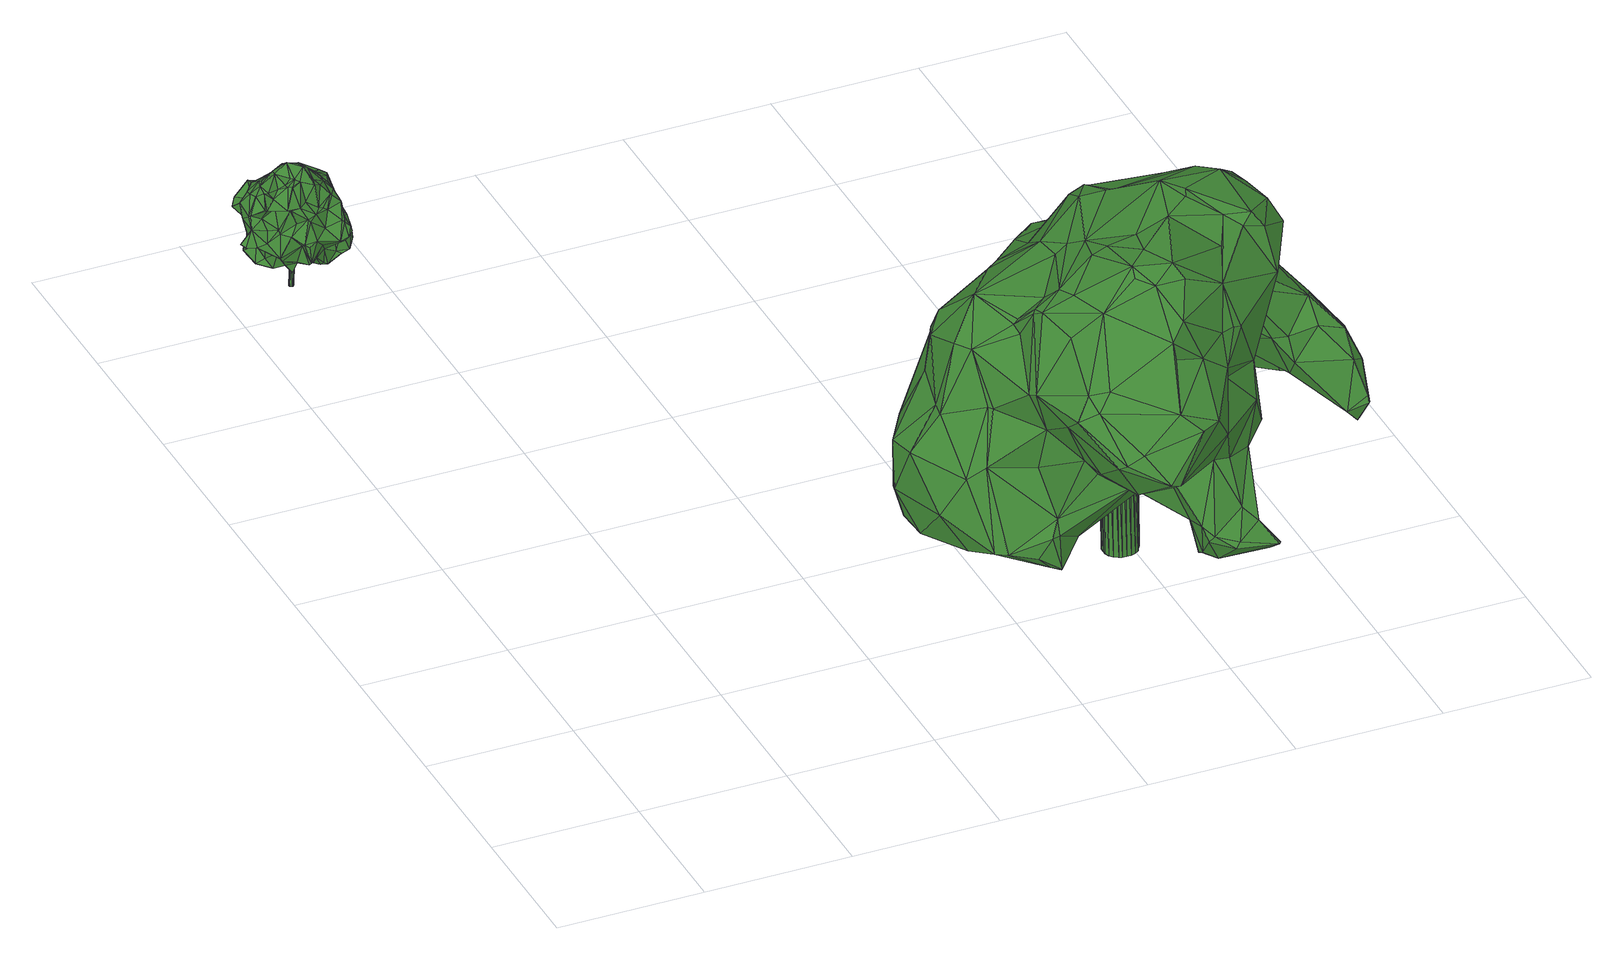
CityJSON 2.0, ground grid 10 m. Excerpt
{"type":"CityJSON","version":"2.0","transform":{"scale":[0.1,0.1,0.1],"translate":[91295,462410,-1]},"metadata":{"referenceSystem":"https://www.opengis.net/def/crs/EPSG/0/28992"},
"CityObjects":{
"tree1":{"type":"SolitaryVegetationObject","attributes":{"gtid":258,"crown_width_m":7.15,"crown_median_z":4.74,"trunk_H_m":4.72,"trunk_DBH_m":0.258,"trunk_radius_m":0.129,"trunk_base_height_m":0.02,"original_gtid":"263"},"geometry":[{"type":"Solid","lod":"3","boundaries":[[[[0,1,2]],[[3,4,5]],[[6,7,8]],[[6,8,9]],[[10,11,12]],[[13,14,15]],[[16,17,18]],[[19,20,21]],[[22,15,23]],[[24,25,26]],[[27,28,29]],[[30,11,31]],[[27,29,32]],[[33,34,35]],[[36,37,38]],[[39,40,41]],[[42,43,44]],[[45,46,47]],[[48,49,50]],[[51,52,53]],[[54,45,55]],[[12,11,30]],[[56,57,58]],[[9,8,36]],[[22,23,42]],[[3,5,59]],[[60,61,53]],[[62,63,64]],[[65,66,67]],[[68,69,70]],[[71,41,72]],[[73,74,55]],[[75,76,77]],[[78,79,80]],[[81,79,78]],[[82,32,29]],[[83,84,85]],[[86,87,88]],[[89,90,91]],[[92,91,90]],[[93,94,47]],[[47,55,45]],[[73,55,47]],[[95,96,9]],[[18,96,95]],[[97,98,99]],[[41,40,100]],[[0,101,1]],[[38,9,36]],[[102,103,104]],[[95,9,38]],[[105,21,106]],[[107,74,73]],[[108,109,32]],[[110,111,69]],[[11,10,31]],[[112,113,114]],[[32,82,115]],[[32,115,108]],[[116,44,101]],[[117,118,59]],[[119,48,103]],[[120,121,26]],[[122,38,37]],[[122,95,38]],[[17,123,124]],[[91,125,89]],[[59,5,117]],[[1,101,44]],[[43,1,44]],[[126,78,127]],[[128,129,79]],[[106,130,131]],[[12,30,132]],[[80,79,6]],[[129,6,79]],[[60,53,10]],[[60,10,12]],[[8,7,133]],[[111,35,134]],[[111,33,35]],[[42,23,43]],[[135,136,137]],[[135,137,54]],[[32,70,27]],[[132,138,12]],[[72,41,100]],[[36,104,37]],[[139,61,140]],[[10,53,52]],[[41,71,24]],[[130,106,34]],[[141,84,142]],[[105,143,144]],[[145,107,146]],[[145,146,147]],[[32,68,70]],[[128,22,42]],[[148,149,150]],[[151,149,148]],[[152,66,120]],[[88,87,153]],[[89,153,87]],[[32,109,68]],[[41,24,39]],[[120,26,25]],[[120,25,152]],[[93,154,94]],[[21,20,106]],[[155,147,156]],[[105,144,21]],[[97,130,34]],[[97,34,33]],[[157,134,113]],[[119,102,158]],[[103,122,104]],[[159,160,14]],[[159,14,161]],[[162,163,161]],[[164,4,125]],[[165,59,166]],[[167,71,168]],[[169,113,170]],[[146,107,94]],[[160,171,172]],[[47,107,73]],[[40,130,100]],[[169,19,136]],[[19,169,170]],[[113,134,35]],[[27,157,28]],[[173,174,90]],[[118,117,99]],[[2,175,149]],[[176,149,175]],[[176,175,2]],[[0,7,101]],[[101,7,116]],[[177,2,149]],[[0,2,177]],[[51,178,90]],[[106,131,143]],[[65,163,179]],[[5,180,181]],[[103,48,123]],[[4,153,89]],[[4,89,125]],[[128,79,81]],[[103,102,119]],[[170,113,182]],[[156,183,30]],[[2,77,176]],[[75,184,76]],[[126,137,185]],[[136,185,137]],[[39,131,40]],[[130,40,131]],[[17,124,46]],[[51,90,174]],[[127,96,54]],[[76,186,187]],[[130,97,100]],[[16,123,17]],[[16,103,123]],[[188,28,84]],[[162,131,39]],[[189,85,84]],[[37,104,122]],[[0,133,7]],[[107,145,83]],[[190,127,54]],[[127,78,80]],[[127,80,9]],[[6,9,80]],[[191,181,180]],[[167,168,152]],[[152,168,57]],[[81,78,19]],[[81,19,192]],[[65,179,66]],[[120,66,179]],[[149,193,194]],[[83,145,84]],[[19,21,192]],[[153,4,88]],[[75,77,184]],[[50,195,123]],[[92,196,91]],[[102,104,197]],[[102,197,177]],[[198,173,89]],[[129,199,6]],[[42,199,129]],[[50,123,48]],[[49,151,148]],[[49,148,200]],[[148,150,200]],[[121,120,179]],[[169,114,113]],[[201,132,202]],[[113,189,157]],[[22,128,203]],[[204,27,70]],[[204,70,157]],[[204,157,27]],[[67,66,205]],[[67,205,186]],[[76,187,196]],[[146,94,147]],[[94,154,147]],[[147,183,156]],[[112,189,113]],[[85,112,114]],[[85,114,83]],[[184,77,2]],[[184,2,1]],[[14,160,206]],[[139,178,61]],[[12,138,60]],[[167,152,25]],[[91,207,125]],[[187,207,91]],[[170,35,20]],[[70,69,111]],[[33,111,97]],[[96,18,17]],[[96,17,45]],[[72,97,99]],[[72,100,97]],[[71,99,117]],[[71,72,99]],[[176,196,208]],[[92,208,196]],[[133,209,210]],[[165,166,108]],[[162,143,131]],[[86,89,87]],[[202,132,183]],[[202,183,147]],[[4,3,211]],[[4,211,88]],[[127,9,96]],[[151,49,193]],[[107,83,74]],[[5,181,117]],[[165,108,115]],[[105,106,143]],[[160,67,186]],[[30,183,132]],[[106,20,35]],[[157,70,111]],[[4,180,5]],[[212,132,201]],[[213,180,4]],[[88,211,86]],[[106,35,34]],[[89,173,90]],[[107,47,94]],[[59,214,3]],[[165,214,59]],[[215,216,31]],[[163,162,121]],[[170,182,35]],[[117,181,71]],[[128,42,129]],[[118,99,98]],[[139,217,178]],[[45,54,96]],[[215,214,216]],[[28,157,189]],[[74,83,114]],[[39,121,162]],[[39,218,121]],[[45,17,46]],[[93,124,123]],[[212,200,139]],[[139,140,212]],[[172,43,23]],[[172,23,160]],[[76,196,77]],[[176,77,196]],[[191,180,57]],[[213,57,180]],[[91,196,187]],[[119,49,48]],[[122,103,16]],[[122,16,95]],[[141,219,188]],[[142,219,141]],[[51,61,178]],[[43,172,1]],[[184,1,172]],[[24,218,39]],[[26,218,24]],[[205,56,220]],[[181,168,71]],[[13,221,161]],[[200,195,49]],[[56,58,222]],[[56,222,207]],[[188,82,29]],[[62,203,63]],[[139,200,150]],[[223,210,224]],[[8,224,197]],[[216,214,165]],[[62,144,143]],[[133,223,8]],[[31,216,115]],[[165,115,216]],[[16,18,95]],[[189,112,85]],[[63,128,81]],[[6,199,7]],[[116,7,199]],[[149,194,177]],[[140,61,60]],[[115,225,31]],[[115,82,225]],[[30,225,82]],[[31,225,30]],[[74,114,135]],[[169,135,114]],[[136,135,169]],[[215,226,214]],[[31,226,215]],[[19,170,20]],[[28,188,29]],[[55,135,54]],[[55,74,135]],[[66,56,205]],[[132,212,138]],[[140,138,212]],[[60,138,140]],[[65,67,163]],[[92,227,208]],[[176,208,227]],[[53,61,51]],[[58,57,213]],[[36,8,197]],[[36,197,104]],[[3,214,226]],[[92,90,178]],[[47,124,93]],[[46,124,47]],[[66,57,56]],[[223,224,8]],[[212,201,200]],[[211,3,226]],[[201,202,154]],[[89,86,198]],[[198,86,211]],[[161,14,13]],[[44,116,199]],[[44,199,42]],[[24,71,167]],[[227,92,178]],[[50,49,195]],[[227,178,217]],[[197,209,177]],[[133,177,209]],[[186,171,160]],[[224,209,197]],[[164,125,222]],[[125,207,222]],[[62,64,144]],[[192,144,64]],[[93,200,201]],[[154,202,147]],[[190,54,137]],[[177,194,102]],[[76,171,186]],[[97,111,110]],[[201,154,93]],[[188,84,141]],[[26,121,218]],[[164,213,4]],[[222,213,164]],[[24,167,25]],[[15,203,13]],[[221,13,203]],[[145,142,84]],[[121,179,163]],[[162,221,143]],[[162,161,221]],[[109,166,98]],[[108,166,109]],[[189,84,28]],[[102,193,158]],[[118,98,166]],[[118,166,59]],[[98,110,109]],[[97,110,98]],[[68,109,69]],[[110,69,109]],[[181,191,168]],[[57,168,191]],[[174,173,198]],[[224,228,209]],[[210,209,228]],[[210,228,224]],[[163,67,159]],[[163,159,161]],[[157,111,134]],[[145,155,142]],[[15,206,23]],[[160,159,67]],[[174,52,51]],[[174,198,52]],[[198,10,52]],[[198,211,10]],[[149,176,227]],[[21,144,192]],[[93,195,200]],[[93,123,195]],[[223,133,210]],[[186,220,187]],[[205,220,186]],[[151,193,149]],[[58,213,222]],[[35,182,113]],[[23,206,160]],[[142,155,219]],[[219,155,156]],[[219,156,188]],[[30,82,156]],[[188,156,82]],[[15,14,206]],[[192,64,81]],[[193,49,158]],[[63,81,64]],[[66,152,57]],[[177,229,0]],[[139,230,217]],[[150,230,139]],[[207,220,56]],[[187,220,207]],[[184,171,76]],[[172,171,184]],[[102,194,193]],[[190,137,126]],[[190,126,127]],[[10,226,31]],[[211,226,10]],[[133,229,177]],[[133,0,229]],[[119,158,49]],[[150,149,230]],[[136,19,185]],[[126,185,78]],[[19,78,185]],[[155,145,147]],[[128,63,203]],[[15,22,203]],[[143,203,62]],[[221,203,143]],[[230,227,217]],[[230,149,227]],[[231,232,233]],[[231,233,234]],[[234,233,235]],[[234,235,236]],[[233,232,237]],[[233,237,235]],[[235,237,238]],[[235,238,236]],[[237,232,239]],[[237,239,238]],[[238,239,240]],[[238,240,236]],[[239,232,241]],[[239,241,240]],[[240,241,242]],[[240,242,236]],[[241,232,243]],[[241,243,242]],[[242,243,244]],[[242,244,236]],[[243,232,245]],[[243,245,244]],[[245,232,246]],[[245,246,244]],[[244,246,247]],[[244,247,236]],[[247,246,248]],[[247,248,236]],[[246,232,231]],[[246,231,248]],[[248,231,234]],[[248,234,236]]]]}]},
"tree2":{"type":"SolitaryVegetationObject","attributes":{"gtid":106,"crown_width_m":27.85,"crown_median_z":12.54,"trunk_H_m":12.82,"trunk_DBH_m":2.32,"trunk_radius_m":1.16,"trunk_base_height_m":-0.28,"original_gtid":"110"},"geometry":[{"type":"Solid","lod":"3","boundaries":[[[[249,250,251]],[[252,253,254]],[[255,256,257]],[[256,258,257]],[[259,260,261]],[[262,263,264]],[[265,266,267]],[[268,269,270]],[[269,271,270]],[[272,273,274]],[[275,276,277]],[[278,279,280]],[[281,282,283]],[[253,284,285]],[[286,287,285]],[[252,254,288]],[[289,290,291]],[[282,292,293]],[[294,258,256]],[[295,296,297]],[[298,299,300]],[[300,299,301]],[[302,303,304]],[[305,306,307]],[[308,309,310]],[[311,312,249]],[[313,314,315]],[[316,317,318]],[[319,320,321]],[[322,323,324]],[[272,263,325]],[[307,326,305]],[[327,328,329]],[[254,330,331]],[[332,333,334]],[[273,335,336]],[[305,328,306]],[[337,328,305]],[[287,249,285]],[[338,258,339]],[[294,339,258]],[[340,341,342]],[[300,343,344]],[[309,345,346]],[[346,345,347]],[[312,348,349]],[[350,351,352]],[[330,254,253]],[[290,353,354]],[[355,339,356]],[[357,356,294]],[[358,359,360]],[[260,361,362]],[[363,364,365]],[[366,367,368]],[[366,368,286]],[[369,338,339]],[[370,301,371]],[[335,372,336]],[[373,367,374]],[[339,294,356]],[[291,276,375]],[[376,377,378]],[[262,325,263]],[[369,379,262]],[[264,263,272]],[[356,292,355]],[[380,381,382]],[[383,273,325]],[[325,273,272]],[[316,384,385]],[[269,268,386]],[[387,388,350]],[[255,388,387]],[[389,390,380]],[[249,391,311]],[[317,392,393]],[[352,387,350]],[[394,395,396]],[[397,398,315]],[[399,400,401]],[[391,402,372]],[[253,285,249]],[[308,403,404]],[[289,353,290]],[[379,353,289]],[[340,342,405]],[[330,253,251]],[[406,407,265]],[[250,312,349]],[[281,354,353]],[[354,281,283]],[[292,281,355]],[[320,304,303]],[[277,408,304]],[[283,409,304]],[[290,277,291]],[[269,386,364]],[[410,411,412]],[[413,284,252]],[[252,288,414]],[[252,414,413]],[[390,415,380]],[[416,417,418]],[[302,304,409]],[[419,420,421]],[[422,420,419]],[[369,423,379]],[[424,425,383]],[[426,275,320]],[[406,427,417]],[[284,253,252]],[[428,359,358]],[[418,359,428]],[[388,255,257]],[[251,349,330]],[[250,349,251]],[[405,429,334]],[[405,422,429]],[[342,341,430]],[[371,431,432]],[[428,358,433]],[[434,395,394]],[[435,436,437]],[[380,299,381]],[[438,439,440]],[[313,441,314]],[[442,443,322]],[[432,261,444]],[[370,300,301]],[[445,279,278]],[[357,255,387]],[[357,294,256]],[[446,447,298]],[[277,320,275]],[[361,365,362]],[[361,400,399]],[[280,448,278]],[[449,376,324]],[[331,450,254]],[[288,254,450]],[[279,451,280]],[[452,451,279]],[[412,411,374]],[[273,336,274]],[[453,454,433]],[[368,367,373]],[[436,441,313]],[[436,435,441]],[[377,455,456]],[[319,426,320]],[[422,405,342]],[[260,259,457]],[[414,366,413]],[[434,394,327]],[[324,376,458]],[[266,459,267]],[[314,395,315]],[[396,395,460]],[[434,315,395]],[[461,460,395]],[[314,461,395]],[[286,284,413]],[[285,284,286]],[[462,463,464]],[[465,464,463]],[[406,265,466]],[[397,467,329]],[[461,439,468]],[[282,293,387]],[[352,282,387]],[[306,394,469]],[[306,469,470]],[[338,369,264]],[[332,334,402]],[[358,360,433]],[[453,433,360]],[[286,413,366]],[[329,467,327]],[[374,366,414]],[[265,267,412]],[[265,412,374]],[[439,461,471]],[[366,374,367]],[[280,458,472]],[[464,473,453]],[[401,474,475]],[[434,397,315]],[[434,467,397]],[[327,467,434]],[[265,407,266]],[[316,318,384]],[[430,337,326]],[[341,337,430]],[[326,337,305]],[[340,337,341]],[[361,457,400]],[[396,460,476]],[[279,445,477]],[[478,321,303]],[[441,462,479]],[[441,435,462]],[[278,382,445]],[[290,408,277]],[[354,283,408]],[[411,398,480]],[[354,408,290]],[[249,251,253]],[[481,439,471]],[[482,483,484]],[[485,486,268]],[[373,480,487]],[[329,487,480]],[[362,365,364]],[[363,365,361]],[[468,488,476]],[[343,308,310]],[[249,489,391]],[[454,418,428]],[[433,454,428]],[[269,364,363]],[[414,288,450]],[[399,450,331]],[[416,418,454]],[[329,480,397]],[[397,480,398]],[[364,386,268]],[[490,491,481]],[[301,299,492]],[[451,447,324]],[[319,478,493]],[[451,458,280]],[[308,343,403]],[[370,403,343]],[[363,494,269]],[[474,390,475]],[[495,403,370]],[[371,495,370]],[[432,495,371]],[[264,421,338]],[[314,471,461]],[[441,471,314]],[[317,496,318]],[[416,266,407]],[[497,498,401]],[[307,499,326]],[[500,456,501]],[[408,283,304]],[[362,486,261]],[[261,486,444]],[[453,416,454]],[[301,492,431]],[[478,303,302]],[[470,385,499]],[[470,499,307]],[[385,384,499]],[[430,326,483]],[[298,502,446]],[[476,394,396]],[[369,262,264]],[[461,468,460]],[[476,460,468]],[[447,503,298]],[[256,255,357]],[[406,417,407]],[[416,407,417]],[[324,458,451]],[[504,505,506]],[[502,505,504]],[[321,320,303]],[[387,293,357]],[[432,404,495]],[[356,293,292]],[[357,293,356]],[[344,343,310]],[[453,266,416]],[[459,266,453]],[[334,336,402]],[[507,269,494]],[[274,508,421]],[[276,275,504]],[[276,509,375]],[[287,489,249]],[[510,485,268]],[[511,510,268]],[[472,458,389]],[[481,471,490]],[[457,259,400]],[[308,510,309]],[[462,435,463]],[[401,512,513]],[[348,363,361]],[[370,343,300]],[[376,449,514]],[[376,514,377]],[[401,378,497]],[[498,497,515]],[[399,401,498]],[[426,516,275]],[[372,296,391]],[[517,345,309]],[[464,453,360]],[[518,464,360]],[[447,446,324]],[[476,488,469]],[[476,469,394]],[[412,267,459]],[[519,501,455]],[[519,455,449]],[[424,379,289]],[[398,520,315]],[[315,520,313]],[[490,471,441]],[[313,520,436]],[[439,481,440]],[[402,391,489]],[[513,512,390]],[[390,512,475]],[[438,440,521]],[[436,520,437]],[[257,258,482]],[[257,482,484]],[[380,415,299]],[[492,299,415]],[[297,296,335]],[[522,523,452]],[[464,518,524]],[[442,525,352]],[[417,427,518]],[[478,324,446]],[[431,371,301]],[[309,510,511]],[[309,511,517]],[[475,512,401]],[[390,389,458]],[[347,345,526]],[[348,361,349]],[[437,463,435]],[[272,274,421]],[[272,421,264]],[[306,328,327]],[[485,510,404]],[[302,322,324]],[[522,452,279]],[[277,276,291]],[[507,391,271]],[[527,346,509]],[[527,509,276]],[[482,528,529]],[[530,504,506]],[[276,504,530]],[[516,504,275]],[[291,425,289]],[[375,425,291]],[[410,464,465]],[[412,473,464]],[[453,473,459]],[[459,473,412]],[[516,426,319]],[[418,417,518]],[[282,281,292]],[[336,372,402]],[[322,443,323]],[[283,282,409]],[[317,316,488]],[[317,488,468]],[[388,257,350]],[[344,310,506]],[[286,531,333]],[[368,531,286]],[[516,319,493]],[[332,287,333]],[[286,333,287]],[[279,477,522]],[[506,505,344]],[[298,503,299]],[[385,488,316]],[[470,488,385]],[[373,487,368]],[[497,377,456]],[[447,452,523]],[[380,382,389]],[[513,390,458]],[[439,392,468]],[[317,468,392]],[[497,378,377]],[[438,392,439]],[[532,392,438]],[[449,324,323]],[[393,392,532]],[[500,515,456]],[[326,484,483]],[[533,513,458]],[[334,333,405]],[[429,336,334]],[[362,261,260]],[[278,389,382]],[[534,481,524]],[[515,427,466]],[[446,504,493]],[[448,472,389]],[[448,389,278]],[[307,306,470]],[[470,469,488]],[[432,444,486]],[[432,486,485]],[[326,499,484]],[[298,300,502]],[[484,499,384]],[[338,421,528]],[[535,492,474]],[[536,532,438]],[[536,438,501]],[[424,289,425]],[[412,464,410]],[[311,507,494]],[[302,324,478]],[[258,338,528]],[[528,482,258]],[[268,517,511]],[[513,378,401]],[[402,489,332]],[[287,332,489]],[[379,424,262]],[[325,262,424]],[[466,427,406]],[[484,537,257]],[[538,330,349]],[[518,539,418]],[[518,360,539]],[[440,534,521]],[[490,441,491]],[[441,479,491]],[[438,521,501]],[[481,534,440]],[[394,306,327]],[[510,308,404]],[[269,507,271]],[[449,393,532]],[[449,323,393]],[[374,414,540]],[[374,540,265]],[[405,531,541]],[[542,541,531]],[[542,405,541]],[[500,501,521]],[[474,415,390]],[[492,415,474]],[[405,333,531]],[[542,531,368]],[[487,340,542]],[[487,542,368]],[[498,515,466]],[[410,520,411]],[[410,437,520]],[[277,304,320]],[[319,321,478]],[[398,411,520]],[[477,445,381]],[[445,382,381]],[[523,522,447]],[[270,271,296]],[[325,424,383]],[[312,250,249]],[[451,452,447]],[[542,340,405]],[[342,430,420]],[[528,421,529]],[[448,280,472]],[[529,421,420]],[[342,420,422]],[[268,270,517]],[[449,532,536]],[[347,526,543]],[[543,526,273]],[[411,480,374]],[[374,480,373]],[[329,328,487]],[[340,487,328]],[[259,261,431]],[[261,432,431]],[[529,420,430]],[[534,500,521]],[[500,534,544]],[[544,534,427]],[[518,427,534]],[[500,544,427]],[[281,353,423]],[[273,545,297]],[[297,335,273]],[[273,526,545]],[[543,273,383]],[[375,543,425]],[[383,425,543]],[[543,346,347]],[[295,345,517]],[[430,483,482]],[[393,351,317]],[[496,317,351]],[[257,496,351]],[[257,351,350]],[[399,498,450]],[[466,265,540]],[[331,538,399]],[[414,450,540]],[[516,493,504]],[[493,478,446]],[[479,524,491]],[[515,500,427]],[[295,517,296]],[[309,527,310]],[[533,458,376]],[[260,457,361]],[[364,268,486]],[[364,486,362]],[[401,400,259]],[[535,401,259]],[[346,527,309]],[[535,474,401]],[[431,492,259]],[[535,259,492]],[[419,508,422]],[[421,508,419]],[[429,422,508]],[[429,508,336]],[[336,508,274]],[[538,349,361]],[[495,404,403]],[[432,485,404]],[[540,498,466]],[[450,498,540]],[[377,514,455]],[[449,455,514]],[[497,456,515]],[[456,455,501]],[[270,296,517]],[[399,538,361]],[[331,330,538]],[[391,296,271]],[[484,384,537]],[[318,537,384]],[[496,537,318]],[[446,546,504]],[[257,537,496]],[[502,504,546]],[[502,546,446]],[[311,391,507]],[[351,393,547]],[[351,547,352]],[[352,525,282]],[[418,539,359]],[[530,506,527]],[[449,536,519]],[[501,519,536]],[[359,539,360]],[[337,340,328]],[[482,529,430]],[[491,524,481]],[[462,524,479]],[[464,524,462]],[[534,524,518]],[[310,527,506]],[[522,503,447]],[[522,477,503]],[[381,299,503]],[[381,503,477]],[[533,378,513]],[[376,378,533]],[[410,465,437]],[[465,463,437]],[[344,505,300]],[[502,300,505]],[[282,525,409]],[[372,335,296]],[[355,423,339]],[[297,545,295]],[[339,423,369]],[[530,527,276]],[[543,375,509]],[[543,509,346]],[[295,526,345]],[[295,545,526]],[[281,423,355]],[[322,302,442]],[[352,443,442]],[[393,323,443]],[[547,393,443]],[[547,443,352]],[[302,409,525]],[[302,525,442]],[[379,423,353]],[[311,494,312]],[[363,312,494]],[[312,363,348]],[[548,549,550]],[[548,550,551]],[[551,550,552]],[[551,552,553]],[[550,549,554]],[[550,554,552]],[[552,554,555]],[[552,555,553]],[[554,549,556]],[[554,556,555]],[[555,556,557]],[[555,557,553]],[[556,549,558]],[[556,558,557]],[[557,558,559]],[[557,559,553]],[[558,549,560]],[[558,560,559]],[[559,560,561]],[[559,561,553]],[[560,549,562]],[[560,562,561]],[[561,562,563]],[[561,563,553]],[[562,549,564]],[[562,564,563]],[[563,564,565]],[[563,565,553]],[[564,549,566]],[[564,566,565]],[[565,566,567]],[[565,567,553]],[[566,549,568]],[[566,568,567]],[[567,568,569]],[[567,569,553]],[[568,549,570]],[[568,570,569]],[[569,570,571]],[[569,571,553]],[[570,549,572]],[[570,572,571]],[[571,572,573]],[[571,573,553]],[[572,549,574]],[[572,574,573]],[[573,574,575]],[[573,575,553]],[[574,549,576]],[[574,576,575]],[[575,576,577]],[[575,577,553]],[[576,549,578]],[[576,578,577]],[[577,578,579]],[[577,579,553]],[[578,549,580]],[[578,580,579]],[[579,580,581]],[[579,581,553]],[[580,549,582]],[[580,582,581]],[[581,582,583]],[[581,583,553]],[[582,549,584]],[[582,584,583]],[[583,584,585]],[[583,585,553]],[[584,549,586]],[[584,586,585]],[[585,586,587]],[[585,587,553]],[[586,549,588]],[[586,588,587]],[[587,588,589]],[[587,589,553]],[[588,549,590]],[[588,590,589]],[[589,590,591]],[[589,591,553]],[[590,549,592]],[[590,592,591]],[[591,592,593]],[[591,593,553]],[[592,549,594]],[[592,594,593]],[[593,594,595]],[[593,595,553]],[[594,549,596]],[[594,596,595]],[[595,596,597]],[[595,597,553]],[[596,549,548]],[[596,548,597]],[[597,548,551]],[[597,551,553]]]]}]},
"tree3":{"type":"SolitaryVegetationObject","attributes":{"gtid":342,"crown_width_m":4.35,"crown_median_z":1.57,"trunk_H_m":2.07,"trunk_DBH_m":0.0837,"trunk_radius_m":0.0418,"trunk_base_height_m":-0.5,"original_gtid":"348"},"geometry":[{"type":"MultiSurface","lod":"3","boundaries":[[[598,599,600]],[[601,602,603]],[[604,605,606]],[[604,606,607]],[[608,609,610]],[[611,603,612]],[[613,614,615]],[[616,617,618]],[[619,620,621]],[[612,622,623]],[[612,623,624]],[[625,626,627]],[[628,626,629]],[[630,631,618]],[[632,633,627]],[[634,603,602]],[[605,621,635]],[[636,637,607]],[[604,600,638]],[[632,627,629]],[[608,610,639]],[[621,640,641]],[[642,643,644]],[[642,609,608]],[[645,608,609]],[[638,600,637]],[[643,642,646]],[[638,647,604]],[[648,649,650]],[[651,599,652]],[[653,654,655]],[[630,656,631]],[[627,657,629]],[[627,658,657]],[[659,660,661]],[[662,612,663]],[[662,611,612]],[[664,665,666]],[[625,641,640]],[[667,668,630]],[[669,670,617]],[[671,672,613]],[[613,672,614]],[[612,603,622]],[[634,622,603]],[[626,629,627]],[[632,673,674]],[[675,676,635]],[[613,677,671]],[[601,678,679]],[[680,681,622]],[[647,598,604]],[[647,604,682]],[[683,648,650]],[[622,684,623]],[[610,644,663]],[[625,676,685]],[[608,686,671]],[[663,612,624]],[[687,684,681]],[[688,681,684]],[[688,684,687]],[[689,662,643]],[[689,643,657]],[[610,609,644]],[[636,682,690]],[[671,609,608]],[[624,623,691]],[[664,692,693]],[[648,694,649]],[[635,695,675]],[[642,608,639]],[[613,615,677]],[[677,645,686]],[[677,686,671]],[[630,656,696]],[[697,698,699]],[[700,681,685]],[[611,601,603]],[[666,665,633]],[[664,676,675]],[[664,666,676]],[[701,639,632]],[[672,671,686]],[[702,690,654]],[[619,605,647]],[[619,647,668]],[[685,681,680]],[[664,675,692]],[[635,697,605]],[[669,651,670]],[[677,615,614]],[[619,667,703]],[[659,631,660]],[[652,704,651]],[[606,698,655]],[[690,655,654]],[[690,599,704]],[[705,633,632]],[[673,632,646]],[[610,632,639]],[[650,703,620]],[[697,640,699]],[[694,706,649]],[[619,640,620]],[[665,664,705]],[[642,639,701]],[[642,701,674]],[[707,708,610]],[[696,709,649]],[[643,662,644]],[[622,634,680]],[[652,636,690]],[[664,641,705]],[[625,688,626]],[[632,674,701]],[[690,704,652]],[[641,695,621]],[[621,683,650]],[[635,621,695]],[[668,647,638]],[[625,666,641]],[[637,599,651]],[[636,599,637]],[[608,645,686]],[[645,672,686]],[[704,661,651]],[[670,651,661]],[[625,640,697]],[[667,656,598]],[[626,688,627]],[[697,699,605]],[[627,687,658]],[[673,642,674]],[[670,661,660]],[[617,660,618]],[[638,616,668]],[[616,618,668]],[[621,620,683]],[[621,650,620]],[[610,663,707]],[[710,685,676]],[[680,700,685]],[[605,699,606]],[[698,606,699]],[[604,607,600]],[[600,682,604]],[[600,604,598]],[[599,598,659]],[[599,659,661]],[[665,705,708]],[[670,660,617]],[[618,660,631]],[[641,666,705]],[[633,705,666]],[[668,667,619]],[[666,685,710]],[[658,662,689]],[[658,689,657]],[[685,688,625]],[[698,690,702]],[[699,690,698]],[[687,627,688]],[[642,644,609]],[[649,709,650]],[[703,650,709]],[[673,646,642]],[[635,676,625]],[[635,625,697]],[[658,678,662]],[[611,662,678]],[[611,678,601]],[[684,691,623]],[[632,610,708]],[[632,708,705]],[[698,702,655]],[[655,702,654]],[[685,681,688]],[[666,710,676]],[[637,616,638]],[[617,616,637]],[[633,688,627]],[[681,684,622]],[[683,703,648]],[[619,598,647]],[[604,647,605]],[[666,625,688]],[[627,688,625]],[[699,682,690]],[[619,605,699]],[[664,693,641]],[[695,641,693]],[[675,693,692]],[[695,693,675]],[[661,704,599]],[[665,708,663]],[[707,663,708]],[[666,688,685]],[[688,684,685]],[[685,684,681]],[[663,644,662]],[[663,624,633]],[[633,665,663]],[[629,657,646]],[[677,614,672]],[[619,703,620]],[[699,640,619]],[[658,691,678]],[[679,678,691]],[[679,691,658]],[[690,636,599]],[[620,640,621]],[[632,629,646]],[[631,656,668]],[[694,703,706]],[[706,703,667]],[[648,703,694]],[[668,656,630]],[[667,696,649]],[[649,706,667]],[[667,598,703]],[[667,703,656]],[[598,620,703]],[[598,619,620]],[[683,620,703]],[[619,621,605]],[[655,690,682]],[[688,633,711]],[[684,711,691]],[[633,691,711]],[[688,711,684]],[[699,605,682]],[[682,605,647]],[[677,672,645]],[[652,599,636]],[[700,602,687]],[[637,600,607]],[[667,630,696]],[[700,687,681]],[[643,646,657]],[[602,679,687]],[[658,687,679]],[[601,679,602]],[[670,617,637]],[[600,599,636]],[[600,636,682]],[[670,637,669]],[[651,669,637]],[[598,631,659]],[[656,631,598]],[[618,631,668]],[[680,634,700]],[[602,700,634]],[[656,703,709]],[[656,709,696]],[[671,686,609]],[[645,609,686]],[[624,712,633]],[[633,712,691]],[[624,691,712]],[[655,682,606]],[[607,682,636]],[[606,682,607]],[[713,714,715]],[[715,714,716]],[[715,716,717]],[[714,713,718]],[[714,718,716]],[[718,713,719]],[[718,719,716]],[[716,719,717]],[[719,713,717]],[[717,713,715]]]}]}
},
"vertices":[
[66,597,54],[62,594,56],[52,599,53],[12,631,64],[12,617,64],[13,624,69],[75,614,61],[72,599,58],[71,613,50],[80,619,47],[12,630,41],[16,639,36],[17,639,36],[55,610,90],[52,605,77],[61,608,83],[71,622,40],[72,631,37],[77,629,36],[65,639,72],[56,643,82],[66,636,83],[62,608,82],[58,605,74],[30,623,97],[28,613,92],[32,611,95],[37,661,59],[43,660,57],[31,662,51],[22,647,37],[19,638,47],[27,654,61],[45,652,81],[46,640,87],[51,649,80],[76,612,36],[76,613,36],[81,619,39],[39,625,102],[38,632,96],[31,629,95],[68,607,76],[65,599,68],[67,599,66],[70,642,41],[69,636,37],[58,643,36],[58,618,36],[54,615,36],[57,618,37],[25,614,34],[16,620,36],[19,622,37],[69,640,49],[66,650,46],[33,606,79],[20,612,79],[27,615,77],[13,638,71],[23,626,41],[25,619,39],[62,625,86],[66,623,82],[68,628,83],[36,609,93],[29,601,83],[38,602,82],[31,653,73],[31,653,74],[36,653,72],[23,629,86],[27,636,85],[64,654,45],[64,659,50],[40,592,58],[37,593,60],[41,591,47],[75,634,66],[71,621,70],[75,620,59],[71,625,74],[25,657,50],[53,650,48],[43,652,55],[54,648,59],[8,616,54],[6,613,55],[4,616,56],[13,611,54],[26,608,49],[24,601,49],[26,602,46],[52,634,38],[55,645,38],[78,625,37],[73,630,47],[37,642,85],[24,645,79],[26,638,84],[38,635,93],[68,595,57],[60,609,31],[63,616,36],[70,611,35],[57,632,86],[53,639,90],[57,654,43],[16,653,66],[25,653,76],[32,651,74],[42,654,77],[55,650,62],[57,655,67],[61,651,57],[22,648,57],[70,598,63],[18,634,79],[18,638,78],[59,616,35],[33,610,94],[40,615,95],[73,614,36],[60,624,42],[61,634,43],[18,607,58],[75,635,64],[75,631,55],[66,615,81],[68,616,69],[41,636,94],[49,631,95],[33,639,32],[65,611,55],[49,657,67],[66,647,56],[69,646,64],[72,638,64],[26,634,41],[36,616,44],[32,626,42],[37,652,56],[35,646,50],[54,627,93],[60,627,88],[45,651,42],[53,647,41],[43,652,35],[51,613,46],[50,604,41],[38,613,45],[50,608,35],[24,611,87],[6,612,55],[47,643,39],[38,649,39],[32,653,38],[48,660,66],[56,613,34],[44,607,82],[48,600,76],[50,607,93],[48,620,99],[42,611,95],[22,616,61],[11,645,65],[25,646,66],[26,624,83],[24,625,83],[64,651,67],[57,639,72],[44,599,72],[55,602,63],[21,616,51],[22,619,39],[46,602,51],[40,593,45],[56,606,45],[30,607,39],[36,609,94],[14,623,70],[20,629,79],[51,643,72],[34,651,37],[46,594,60],[71,640,66],[42,599,74],[31,599,64],[31,660,51],[47,659,64],[71,635,62],[22,620,74],[69,631,83],[55,609,32],[57,609,33],[54,623,41],[38,599,56],[67,612,37],[18,624,47],[70,607,65],[44,623,40],[43,635,38],[41,647,36],[62,620,85],[39,651,67],[33,604,80],[55,605,76],[26,605,64],[36,602,43],[55,608,43],[55,619,50],[13,624,53],[38,627,37],[20,620,68],[13,635,64],[18,632,61],[21,641,60],[34,605,34],[38,617,95],[30,648,49],[37,605,69],[53,616,91],[27,610,64],[70,616,50],[68,618,43],[24,642,49],[14,626,54],[36,602,42],[58,617,37],[60,606,57],[35,606,41],[44,625,10],[42,625,10],[44,626,10],[45,626,57],[45,627,57],[44,626,57],[43,626,10],[44,627,57],[42,626,10],[43,627,57],[41,626,10],[43,626,57],[41,625,10],[43,625,57],[42,624,10],[43,624,10],[44,625,57],[45,625,57],
[416,143,276],[425,124,273],[428,131,274],[478,152,254],[459,148,270],[480,123,258],[308,226,55],[298,229,55],[324,239,78],[312,238,94],[420,48,193],[418,52,217],[401,43,208],[276,186,147],[285,197,170],[293,213,159],[516,142,165],[534,126,146],[521,146,161],[348,75,236],[369,79,263],[339,100,237],[358,115,253],[290,196,182],[301,167,208],[324,198,202],[286,80,71],[281,103,123],[279,86,70],[440,14,78],[405,28,68],[439,27,68],[250,159,63],[283,179,52],[258,137,59],[473,162,256],[449,163,266],[442,195,244],[402,183,249],[481,126,255],[248,145,118],[255,116,87],[269,107,115],[261,193,56],[280,187,51],[281,226,62],[318,112,225],[335,114,234],[331,128,221],[378,61,131],[408,43,131],[350,27,130],[368,2,147],[339,98,71],[319,80,57],[284,115,59],[390,282,134],[419,277,103],[391,291,96],[317,44,182],[307,86,180],[316,57,171],[386,111,263],[408,112,270],[521,221,107],[501,253,76],[495,261,124],[391,274,63],[385,242,66],[382,264,64],[319,73,56],[313,78,56],[319,74,55],[362,138,80],[366,142,83],[390,101,84],[280,186,172],[375,283,134],[458,274,116],[426,264,137],[469,260,145],[460,103,265],[468,100,254],[389,197,248],[393,204,242],[381,202,240],[350,154,232],[349,174,230],[404,275,150],[305,233,126],[269,210,86],[401,262,182],[397,263,180],[377,251,190],[335,22,156],[333,45,139],[317,112,222],[305,92,177],[313,124,201],[438,99,248],[443,107,265],[318,218,57],[344,210,88],[322,180,64],[245,162,82],[253,140,60],[257,191,64],[273,210,52],[287,220,42],[536,109,89],[535,109,88],[534,115,103],[424,65,244],[387,41,240],[393,71,264],[377,61,257],[397,61,257],[478,199,212],[472,210,208],[456,216,210],[266,202,108],[361,1,149],[385,5,181],[357,151,240],[469,215,204],[494,187,188],[289,119,156],[396,99,102],[399,107,140],[428,84,144],[246,167,115],[422,31,100],[400,22,89],[414,16,85],[281,152,186],[379,280,72],[387,286,72],[368,73,258],[302,210,44],[316,220,56],[431,26,91],[436,53,128],[363,137,249],[413,222,100],[383,193,80],[458,273,96],[496,259,80],[463,266,74],[479,260,141],[494,227,141],[471,87,227],[433,57,215],[448,72,177],[378,180,252],[339,18,159],[330,41,187],[389,231,203],[496,127,149],[516,127,152],[270,106,63],[310,144,67],[509,173,142],[503,187,164],[523,156,158],[481,160,243],[489,157,233],[419,43,130],[533,111,132],[499,124,131],[527,107,97],[345,229,182],[356,240,179],[328,230,166],[359,236,192],[255,187,75],[269,153,143],[267,142,143],[304,75,66],[487,132,147],[539,101,104],[359,215,202],[363,275,140],[398,12,181],[373,14,191],[540,102,104],[490,265,124],[531,194,90],[524,213,108],[525,202,110],[429,199,99],[449,216,75],[457,193,101],[527,212,78],[333,154,76],[359,152,84],[382,41,213],[411,14,82],[370,81,98],[394,48,88],[442,17,77],[377,151,101],[489,119,241],[413,51,74],[398,41,67],[542,118,126],[539,102,109],[388,154,148],[416,146,152],[427,55,217],[418,64,88],[535,130,145],[471,257,69],[476,253,69],[525,184,86],[530,192,92],[529,147,133],[522,194,105],[465,135,189],[477,261,140],[442,242,69],[419,278,89],[402,290,86],[499,217,82],[437,28,80],[534,143,136],[444,58,157],[451,66,136],[455,266,69],[397,25,84],[337,89,66],[520,183,84],[475,219,158],[468,193,100],[323,241,115],[365,276,137],[369,263,103],[340,47,197],[379,39,227],[447,234,159],[418,268,73],[393,173,257],[504,200,88],[516,185,84],[410,25,160],[319,76,79],[382,91,265],[349,15,166],[375,248,67],[422,97,180],[448,108,206],[387,290,94],[432,151,152],[414,192,134],[339,55,140],[395,32,92],[319,80,89],[332,48,138],[328,59,142],[368,115,257],[332,203,203],[291,115,157],[327,51,195],[330,84,217],[451,71,134],[449,74,133],[362,124,135],[441,139,180],[313,74,79],[319,104,227],[500,134,117],[357,187,136],[505,228,128],[449,187,116],[398,37,69],[397,41,67],[503,176,125],[318,150,68],[312,131,204],[317,92,148],[316,241,120],[357,244,150],[313,96,119],[424,207,218],[387,192,85],[417,68,126],[471,175,127],[420,51,184],[385,196,92],[366,262,77],[453,99,259],[531,111,96],[473,143,197],[405,213,199],[424,224,184],[288,141,186],[479,169,143],[315,132,207],[338,91,127],[359,172,95],[404,150,7],[392,150,7],[404,153,7],[403,151,136],[403,154,135],[391,151,135],[403,156,7],[401,157,135],[401,158,7],[400,159,135],[398,160,7],[397,161,135],[396,161,7],[394,162,135],[393,162,7],[391,163,135],[390,161,7],[388,162,135],[387,160,7],[386,161,135],[384,158,7],[383,160,135],[383,156,7],[381,157,135],[381,153,7],[380,154,135],[381,150,7],[380,151,135],[381,147,7],[380,148,135],[382,144,7],[381,146,135],[384,142,7],[383,143,135],[387,140,7],[385,141,135],[389,139,7],[388,140,135],[392,139,7],[391,140,136],[395,139,7],[394,140,136],[398,140,7],[397,141,136],[401,142,7],[399,143,136],[402,144,7],[401,145,136],[404,147,7],[403,148,136],
[373,210,28],[375,216,21],[376,216,28],[406,191,24],[405,197,20],[410,193,23],[377,213,30],[378,210,32],[384,213,26],[380,216,28],[394,177,31],[398,177,29],[393,180,30],[409,185,25],[407,188,27],[398,167,33],[397,164,32],[400,165,33],[369,213,23],[367,218,20],[366,211,22],[376,209,31],[376,202,30],[379,201,30],[405,196,25],[404,191,23],[403,187,25],[389,199,22],[388,193,19],[391,191,20],[387,189,19],[389,189,20],[364,205,26],[367,208,22],[390,186,28],[394,190,29],[405,200,25],[385,201,30],[381,216,26],[374,219,26],[372,213,29],[390,180,30],[383,203,28],[385,197,29],[390,180,25],[394,184,22],[398,180,28],[396,170,27],[393,184,22],[376,210,31],[372,198,32],[368,200,30],[374,199,31],[373,219,19],[378,215,17],[395,213,23],[390,213,17],[391,213,23],[367,206,25],[393,185,20],[399,188,18],[370,213,23],[369,215,20],[372,215,20],[403,182,24],[400,183,28],[388,191,34],[395,191,32],[391,198,29],[370,205,30],[370,208,30],[371,221,18],[370,219,19],[397,170,33],[396,166,32],[390,181,25],[383,183,25],[387,197,31],[391,198,30],[397,167,32],[405,187,24],[404,191,22],[405,199,25],[398,197,22],[383,213,25],[375,200,31],[398,196,22],[397,199,22],[396,171,32],[400,193,20],[395,196,22],[397,184,23],[383,215,22],[401,189,22],[386,191,37],[386,191,36],[371,199,32],[385,197,30],[366,201,28],[385,206,26],[387,210,25],[384,210,26],[401,197,22],[383,183,26],[389,213,17],[373,203,30],[377,212,17],[390,190,32],[370,202,31],[397,183,27],[394,189,29],[370,202,30],[396,201,32],[394,187,22],[400,188,22],[388,200,5],[388,201,5],[388,198,26],[387,199,26],[387,198,26],[387,201,5],[387,200,5]
]}
